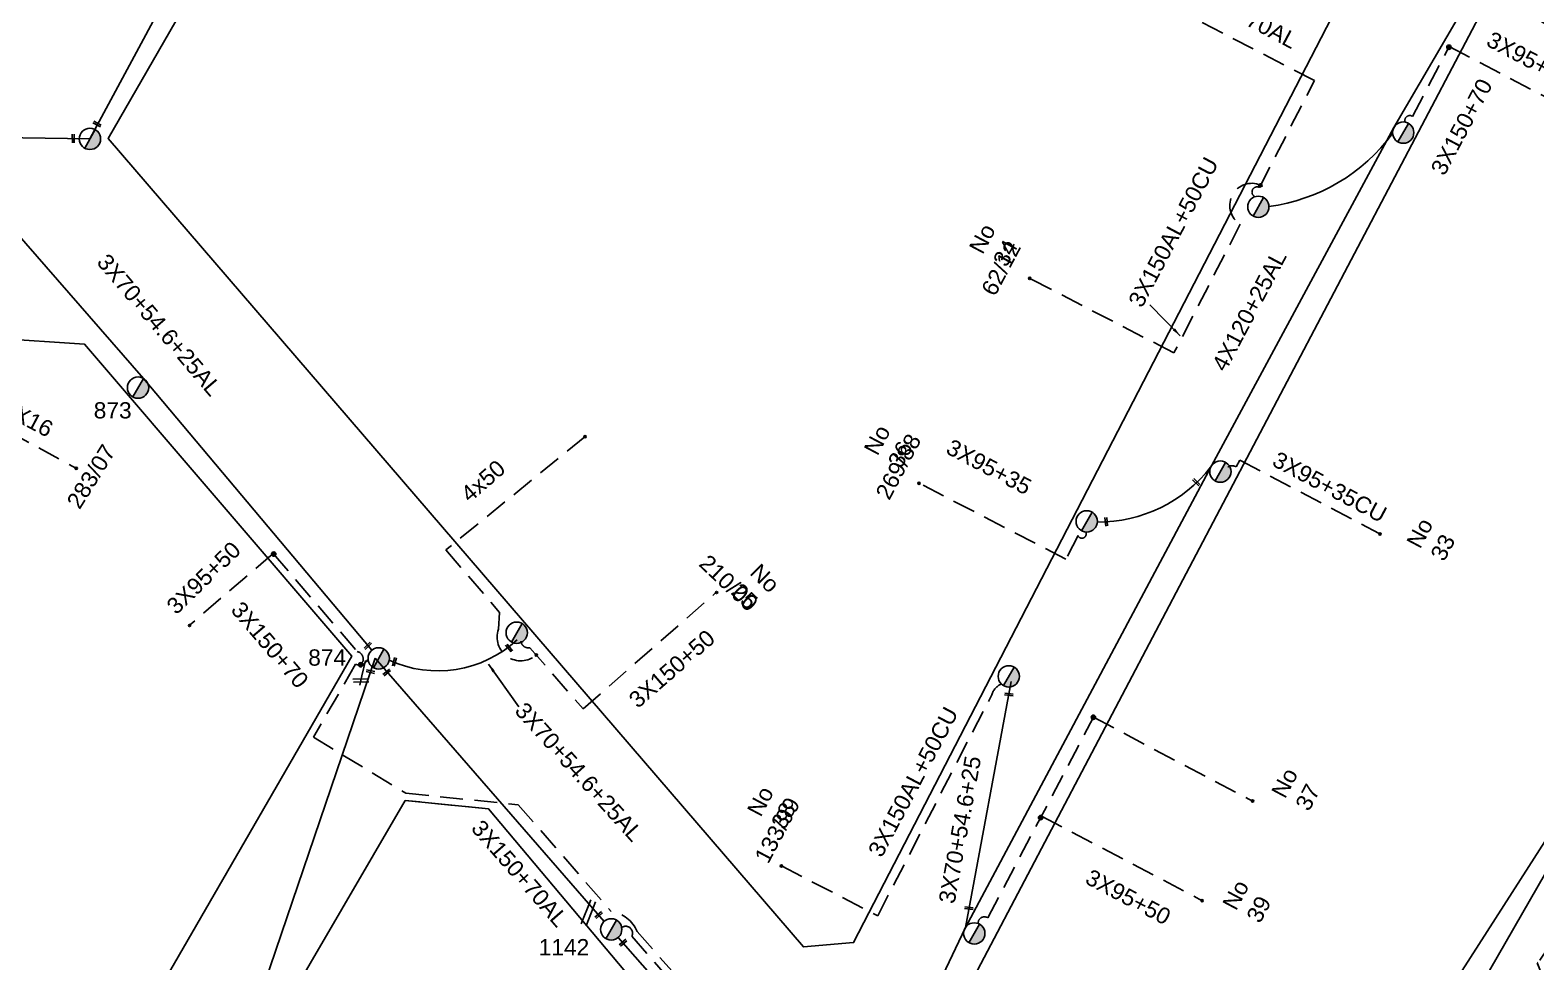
# Model space of a CAD drawing. Header units: millimetres. Extents: x 1421 to 13344, y 800 to 1949.
# Drawn here: x 11493.1 to 11659.7, y 1600.5 to 1703.5 of the extents above; entities that cross this region are included whole.
import ezdxf

# ---------------------------------------------------------------- set-up
doc = ezdxf.new("R2010")
doc.units = ezdxf.units.MM
doc.linetypes.add('DASHED', pattern=[19.05, 12.7, -6.35])
for name, color, linetype in [('Άγνωστα', 7, 'Continuous'), ('Εναέρια παροχή ΧΤ 4x16', 7, 'SYN_LINE'), ('Επιγραφές - Σχήματα', 7, 'Continuous'), ('Καλωδια Χ.Τ 3x95+35', 7, 'DASHED'), ('Καλωδια ΧΤ  3X95+50', 7, 'Continuous'), ('Καλώδια ΧΤ   3x150+50CU', 7, 'DASHED'), ('Καλώδια ΧΤ   3x150+70AL', 7, 'DASHED'), ('Καλώδια ΧΤ   3x150AL+50CU', 7, 'DASHED'), ('Μηχανική τομή', 7, 'Continuous'), ('Στύλος ΦΜ', 7, 'Continuous'), ('Στύλος ΦΜ @ 1', 7, 'Continuous'), ('Συνδέσεις', 7, 'Continuous'), ('Συνεστραμμένα ΧΤ   3x70+54.6+25 AL', 7, 'SYN_LINE'), ('Συνεστραμμένα ΧΤ   4x120+25 AL', 7, 'SYN_LINE'), ('Τομή', 7, 'Continuous'), ('Υπόβαθρο ΔΕΗ', 7, 'Continuous'), ('Υπόγεια καλώδια Παροχών ΧΤ   4x16AL', 7, 'DASHED'), ('Υπόγεια καλώδια Παροχών ΧΤ   4x50AL', 7, 'DASHED')]:
    doc.layers.add(name, color=color, linetype=linetype)
doc.styles.get("Standard").update_dxf_attribs({"font": 'ARIAL.TTF'})
doc.linetypes.add('SYN_LINE', pattern='A,0.5,-0.0001,["/\\/\\/\\/",Standard,S=0.1,R=0,X=0,Y=-0.05],-0.25', length=0.7501)
doc.dimstyles.new('ISO-25', dxfattribs={"dimtxt": 2.5, "dimasz": 2.5, "dimexe": 1.25, "dimexo": 0.625, "dimtad": 1, "dimtxsty": 'Standard', "dimcen": 2.5, "dimadec": 0, "dimazin": 0, "dimtfac": 1, "dimtmove": 0, "dimatfit": 3, "dimfxl": 1, "dimarcsym": 0})

# ---------------------------------------------------------------- blocks, each defined once
blk = doc.blocks.new('ΥΠΑΡΧΩΝ ΤΣΙΜΕΝΤΕΝΙΟΣ ΣΤΥΛΟΣ')
at = {"layer": 'Στύλος ΦΜ'}
blk.add_hatch(color=7, dxfattribs=at).paths.add_polyline_path([(-1.29, -2.28, 0.574793), (2.62, 0, 0.268822), (1.3, 2.27)])
at = {"layer": 'Στύλος ΦΜ', "color": 7}
blk.add_line((-1.29, -2.28), (1.3, 2.27), dxfattribs=at)
blk.add_circle((0, 0), 2.62, dxfattribs=at)
at = {"layer": 'Στύλος ΦΜ', "flags": 4}
for tag, p in [('ΑΡΙΘΜΟΣ', (-4.68, 8.05)), ('ΤΥΠΟΣ', (-4.91, 3.03))]:
    blk.add_attdef(tag, p, '', height=4, dxfattribs=at)
blk = doc.blocks.new('ΜΗΧΑΝΙΚΗ ΤΟΜΗ')
at = {"layer": 'Μηχανική τομή', "ltscale": 40}
for p, q in [((-1.89, 0.78), (1.89, 0.78)), ((1.89, 0), (-1.89, 0))]:
    blk.add_line(p, q, dxfattribs=at)
blk = doc.blocks.new('_ΣΥΝΔΕΣΗ')
at = {"layer": 'Συνδέσεις', "linetype": 'SYN_LINE', "ltscale": 40}
blk.add_hatch(color=256, dxfattribs=at).paths.add_polyline_path([(0.5, -0.01, 1), (-0.5, -0.01, 1)])
at = {"layer": 'Συνδέσεις'}
blk.add_circle((0, -0.01), 0.5, dxfattribs=at)
blk = doc.blocks.new('TSONTA XT1')
at = {"ltscale": 40}
h = blk.add_hatch(color=256, dxfattribs=at)
h.dxf.hatch_style = 1
h.paths.add_polyline_path([(595.96, 2487.66), (597.07, 2488.77), (595.96, 2489.87), (594.85, 2488.77)])
blk.add_lwpolyline([(594.85, 2488.77), (595.96, 2489.87), (597.07, 2488.77), (595.96, 2487.66)], close=True, dxfattribs=at)
blk = doc.blocks.new('ΤΟΜΗ')
at = {"layer": 'Τομή', "ltscale": 40}
for p, q in [((-5.68, 0), (5.68, 0)), ((5.68, -2.33), (-5.68, -2.33))]:
    blk.add_line(p, q, dxfattribs=at)
blk = doc.blocks.new('τομή_')
at = {"layer": 'Επιγραφές - Σχήματα'}
for p, q in [((-1.29, -0.22), (0.13, 0.75)), ((-1.08, -0.46), (0.34, 0.51)), ((-0.66, 0.62), (-0.29, -0.37))]:
    blk.add_line(p, q, dxfattribs=at)

msp = doc.modelspace()

# ---------------------------------------------------------------- linework, layer by layer
at = {"layer": 'Καλωδια Χ.Τ 3x95+35', "color": 27, "linetype": 'DASHED', "ltscale": 0.2}
for points in [[(11625.6256, 1655.17002, -0.270676768), (11626.54043, 1655.18921), (11626.9288, 1655.92756), (11642.35203, 1647.81519)], [(11609.89419, 1647.98072, -1.049073113), (11609.04428, 1647.58423), (11607.70113, 1644.98453), (11591.26165, 1653.47806)]]:
    msp.add_lwpolyline(points, format="xyb", dxfattribs=at)
at = {"layer": 'Καλωδια ΧΤ  3X95+50', "color": 27, "linetype": 'DASHED', "ltscale": 0.2}
for points in [[(11650.11335, 1701.67715), (11663.79562, 1694.48049)], [(11610.74168, 1627.49739), (11628.34919, 1618.23612)], [(11604.99436, 1616.57059), (11622.77591, 1607.21778)]]:
    msp.add_lwpolyline(points, dxfattribs=at)
at = {"layer": 'Καλωδια ΧΤ  3X95+50', "color": 2, "linetype": 'DASHED', "ltscale": 0.2}
msp.add_lwpolyline([(11520.02806, 1645.6127), (11510.74877, 1637.65967)], dxfattribs=at)
at = {"layer": 'Καλώδια ΧΤ   3x150+50CU', "color": 27, "linetype": 'DASHED', "ltscale": 0.2}
for points in [[(11629.02475, 1686.4191, 0.884815953), (11626.99657, 1682.00173), (11619.65239, 1667.78684), (11603.70993, 1676.02358)], [(11576.23578, 1611.05961), (11586.89098, 1605.55455), (11599.51638, 1629.99138, -0.221332798), (11600.56312, 1631.18325)]]:
    msp.add_lwpolyline(points, format="xyb", dxfattribs=at)
at = {"layer": 'Καλώδια ΧΤ   3x150+50CU', "linetype": 'DASHED', "ltscale": 0.2}
for points in [[(11529.83901, 1632.06681), (11530.22697, 1633.7727)], [(11543.84455, 1617.36521), (11534.61935, 1618.31164)]]:
    msp.add_lwpolyline(points, dxfattribs=at)
at = {"layer": 'Καλώδια ΧΤ   3x150+50CU', "color": 30, "linetype": 'DASHED', "ltscale": 0.2}
msp.add_lwpolyline([(11558.5716, 1604.25548, -0.781356455), (11559.68892, 1603.28322), (11576.02604, 1584.69119), (11554.65849, 1544.30519), (11540.0499, 1552.03434)], format="xyb", dxfattribs=at)
at = {"layer": 'Καλώδια ΧΤ   3x150+70AL', "color": 27, "linetype": 'DASHED', "ltscale": 0.2}
for points in [[(11628.62656, 1685.05538, -1.022327379), (11629.10358, 1686.07991), (11635.20569, 1697.89073), (11616.36502, 1707.62485)], [(11645.24811, 1693.28748, -0.761491113), (11646.03839, 1693.92984), (11650.11335, 1701.67715)], [(11597.99819, 1604.69035, -0.620787473), (11599.07538, 1605.31745), (11610.74168, 1627.49739)]]:
    msp.add_lwpolyline(points, format="xyb", dxfattribs=at)
at = {"layer": 'Καλώδια ΧΤ   3x150+70AL', "color": 2, "linetype": 'DASHED', "ltscale": 0.2}
for points in [[(11520.02806, 1645.6127), (11529.32947, 1634.76016, -0.602519098), (11529.71324, 1633.31353)], [(11530.52025, 1633.94005, -0.397175627), (11529.14241, 1633.36849), (11524.47142, 1625.2924), (11534.70099, 1619.10746), (11547.11663, 1617.83372), (11557.41173, 1606.02013, -0.267899248), (11560.28987, 1603.81129), (11576.62699, 1585.21926), (11583.81877, 1577.03484, -0.680371194), (11588.21889, 1570.9894)]]:
    msp.add_lwpolyline(points, format="xyb", dxfattribs=at)
at = {"layer": 'Καλώδια ΧΤ   3x150AL+50CU', "color": 5, "linetype": 'DASHED', "ltscale": 0.2}
msp.add_lwpolyline([(11547.42328, 1635.92251, 0.432640331), (11548.4299, 1635.17849), (11554.31093, 1628.41898), (11569.03992, 1641.32117)], format="xyb", dxfattribs=at)
at = {"layer": 'Συνεστραμμένα ΧΤ   3x70+54.6+25 AL', "color": 151, "linetype": 'SYN_LINE', "ltscale": 20}
for points in [[(11550.99043, 1780.53645), (11540.41855, 1763.49814), (11528.8324, 1744.02219), (11512.43143, 1715.03774), (11499.76086, 1691.44596), (11482.38181, 1691.72597)], [(11652.10265, 1500.02869), (11634.80584, 1517.83806), (11609.1268, 1544.76006), (11643.11426, 1568.29555), (11651.17762, 1593.59785), (11669.4262, 1625.348), (11669.8371, 1625.44057)]]:
    msp.add_lwpolyline(points, dxfattribs=at)
at = {"layer": 'Συνεστραμμένα ΧΤ   3x70+54.6+25 AL', "color": 5, "linetype": 'SYN_LINE', "ltscale": 20}
msp.add_lwpolyline([(11483.11367, 1690.80628), (11505.66704, 1664.96384), (11530.93829, 1634.90646)], dxfattribs=at)
at = {"layer": 'Συνεστραμμένα ΧΤ   3x70+54.6+25 AL', "color": 85, "ltscale": 20}
for points in [[(11472.70545, 1516.07028), (11496.44226, 1557.94964), (11518.48607, 1596.31369), (11531.29722, 1634.01613)], [(11556.64051, 1604.93478), (11556.64051, 1604.93478), (11531.29722, 1634.01613)]]:
    msp.add_lwpolyline(points, dxfattribs=at)
at = {"layer": 'Συνεστραμμένα ΧΤ   3x70+54.6+25 AL', "color": 27, "linetype": 'SYN_LINE', "ltscale": 20}
msp.add_lwpolyline([(11601.63827, 1631.4647), (11596.58355, 1604.24251)], dxfattribs=at)
at = {"layer": 'Συνεστραμμένα ΧΤ   3x70+54.6+25 AL', "color": 30, "linetype": 'SYN_LINE', "ltscale": 20}
msp.add_lwpolyline([(11558.19517, 1603.1652), (11583.48221, 1574.38794)], dxfattribs=at)
at = {"layer": 'Συνεστραμμένα ΧΤ   3x70+54.6+25 AL', "color": 27, "linetype": 'SYN_LINE', "ltscale": 15}
for centre, radius, start, end in [((11627.50519, 1704.05522), 20.26419, 277.5460026, 323.6974431), ((11611.25509, 1664.92199), 15.83946, 269.7523507, 321.8803209)]:
    msp.add_arc(centre, radius, start, end, dxfattribs=at)
at = {"layer": 'Συνεστραμμένα ΧΤ   3x70+54.6+25 AL', "color": 5, "linetype": 'SYN_LINE', "ltscale": 20}
msp.add_arc((11538.24946, 1645.49036), 12.8594, 245.2151664, 312.868405, dxfattribs=at)
at = {"layer": 'Συνεστραμμένα ΧΤ   4x120+25 AL', "color": 27, "linetype": 'SYN_LINE', "ltscale": 20}
msp.add_lwpolyline([(11584.35269, 1574.69028), (11588.59468, 1587.44099), (11596.58355, 1604.24251), (11623.79111, 1655.28443), (11643.97764, 1692.69796), (11658.4871, 1717.58979)], dxfattribs=at)
at = {"layer": 'Υπόβαθρο ΔΕΗ'}
for points in [[(11547.72904, 1771.2179), (11616.01779, 1728.76398), (11616.01779, 1728.76398), (11641.57082, 1713.56761), (11584.23149, 1602.58563), (11578.66687, 1602.11628), (11501.76206, 1691.4718), (11547.72904, 1771.2179)], [(11615.60675, 1558.54708), (11625.37707, 1558.75697), (11658.91534, 1610.99287), (11702.1167, 1678.48062), (11654.87384, 1707.80523), (11591.58457, 1587.47978), (11615.60675, 1558.54708)], [(11425.04786, 1557.29433), (11489.11775, 1669.4188), (11499.15927, 1668.7323), (11528.72204, 1634.23955), (11485.48449, 1559.4824), (11465.30686, 1523.81991), (11425.04786, 1557.29433)], [(11534.61935, 1618.31164), (11543.84455, 1617.36521), (11573.3853, 1582.26599), (11518.40542, 1478.35059), (11499.18915, 1495.30987), (11511.47248, 1518.4277), (11500.73295, 1524.13932), (11489.38936, 1502.96154), (11474.7828, 1515.74748), (11534.61935, 1618.31164)]]:
    msp.add_lwpolyline(points, dxfattribs=at)
at = {"layer": 'Υπόγεια καλώδια Παροχών ΧΤ   4x16AL', "color": 85, "linetype": 'DASHED', "ltscale": 0.2}
msp.add_lwpolyline([(11484.06721, 1662.75238), (11498.21636, 1655.04577)], dxfattribs=at)
at = {"layer": 'Υπόγεια καλώδια Παροχών ΧΤ   4x50AL', "color": 5, "linetype": 'DASHED', "ltscale": 0.2}
msp.add_lwpolyline([(11554.51219, 1658.51996), (11539.13472, 1645.99304), (11545.07716, 1639.09909), (11544.95842, 1637.23106, 0.774219683), (11549.12389, 1634.38084, 0.513545396)], format="xyb", dxfattribs=at)

# ---------------------------------------------------------------- block references
at = {"layer": 'Επιγραφές - Σχήματα', "rotation": 326.8531196665406}
msp.add_blockref('τομή_', (11530.05159, 1631.18183), dxfattribs=at)
at = {"layer": 'Μηχανική τομή'}
for p, xscale, yscale, zscale, rotation in [((11500.50164, 1693.01332), 0.2500000000002005, 0.2500000000002005, 0.2500000000002005, 331.5446991727721), ((11497.81831, 1691.47726), 0.2500000000002005, 0.2500000000002005, 0.2500000000002005, 271.0473935975166), ((11622.05652, 1653.41287), 0.2500000000001926, 0.2500000000001926, 0.2500000000001926, 315.682548902675), ((11612.06658, 1649.10362), 0.2500000000001926, 0.2500000000001926, 0.2500000000001926, 274.5518553735486), ((11530.55423, 1635.34118), 0.249999999999919, 0.249999999999919, 0.249999999999919, 44.83343942165225), ((11546.03632, 1635.08722), 0.249999999999919, 0.249999999999919, 0.249999999999919, 309.1386849044329), ((11533.3435, 1633.64412), 0.249999999999919, 0.249999999999919, 0.249999999999919, 255.2830443719102), ((11530.7667, 1632.45486), 0.249999999999919, 0.249999999999919, 0.249999999999919, 347.2939313708334), ((11532.6511, 1632.37619), 0.249999999999919, 0.249999999999919, 0.249999999999919, 40.56615340063241), ((11601.38813, 1629.90945), 0.2500000000001926, 0.2500000000001926, 0.2500000000001926, 353.2363116465848), ((11556.09734, 1605.55807), 0.249999999999919, 0.249999999999919, 0.249999999999919, 40.56615340063241), ((11596.96573, 1606.30072), 0.2500000000001926, 0.2500000000001926, 0.2500000000001926, 353.2363116465848), ((11558.78749, 1602.49112), 0.249999999999919, 0.249999999999919, 0.249999999999919, 40.56615340063241)]:
    msp.add_blockref('ΜΗΧΑΝΙΚΗ ΤΟΜΗ', p, dxfattribs=dict(at, xscale=xscale, yscale=yscale, zscale=zscale, rotation=rotation))
at = {"layer": 'Στύλος ΦΜ @ 1', "ltscale": 40, "xscale": 0.4499999999998181, "yscale": 0.4499999999998181, "zscale": 0.4499999999998181}
for p in [(11499.75859, 1691.44725), (11645.01146, 1692.13373), (11628.98899, 1683.93476), (11624.7907, 1654.66156), (11610.01094, 1649.15269), (11546.96978, 1636.84171), (11601.39184, 1632.02012), (11597.56694, 1603.59438)]:
    msp.add_blockref('ΥΠΑΡΧΩΝ ΤΣΙΜΕΝΤΕΝΙΟΣ ΣΤΥΛΟΣ', p, dxfattribs=at)
at = {"layer": 'Στύλος ΦΜ @ 1', "ltscale": 40}
ref = msp.add_blockref('ΥΠΑΡΧΩΝ ΤΣΙΜΕΝΤΕΝΙΟΣ ΣΤΥΛΟΣ', (11505.08148, 1663.94195), dxfattribs=dict(at, xscale=0.4499999999998181, yscale=0.4499999999998181, zscale=0.4499999999998181))
ref.add_attrib('ΤΥΠΟΣ', '873', (11500.17779, 1660.53401), dxfattribs={"layer": 'Στύλος ΦΜ', "height": 1.8, "flags": 4})
ref = msp.add_blockref('ΥΠΑΡΧΩΝ ΤΣΙΜΕΝΤΕΝΙΟΣ ΣΤΥΛΟΣ', (11531.69623, 1634.00498), dxfattribs=dict(at, xscale=0.4499999999998181, yscale=0.4499999999998181, zscale=0.4499999999998181))
ref.add_attrib('ΤΥΠΟΣ', '874', (11523.90389, 1633.20349), dxfattribs={"layer": 'Στύλος ΦΜ', "height": 1.8, "flags": 4})
ref = msp.add_blockref('ΥΠΑΡΧΩΝ ΤΣΙΜΕΝΤΕΝΙΟΣ ΣΤΥΛΟΣ', (11557.4127, 1604.04547), dxfattribs=dict(at, xscale=0.4499999999998181, yscale=0.4499999999998181, zscale=0.4499999999998181))
ref.add_attrib('ΤΥΠΟΣ', '1142', (11549.39391, 1601.17617), dxfattribs={"layer": 'Στύλος ΦΜ', "height": 1.8, "flags": 4})
at = {"layer": 'Συνδέσεις'}
for p, xscale, yscale, zscale in [((11650.06737, 1701.58972), 0.4777242751394019, 0.4777242751394019, 0.4777242751394019), ((11603.70993, 1676.02358), 0.25, 0.25, 0.25), ((11554.52955, 1658.517), 0.25, 0.25, 0.25), ((11498.24369, 1655.03362), 0.25, 0.25, 0.25), ((11591.45744, 1653.37691), 0.25, 0.25, 0.25), ((11642.4343, 1647.76109), 0.25, 0.25, 0.25), ((11520.08284, 1645.54879), 0.4777242751394019, 0.4777242751394019, 0.4777242751394019), ((11569.06764, 1641.29362), 0.25, 0.25, 0.25), ((11510.7761, 1637.64752), 0.25, 0.25, 0.25), ((11549.12309, 1634.38141), 0.25, 0.25, 0.25), ((11529.71324, 1633.31353), 0.4777242751394019, 0.4777242751394019, 0.4777242751394019), ((11610.74168, 1627.49739), 0.4777242751394019, 0.4777242751394019, 0.4777242751394019), ((11628.34919, 1618.23612), 0.25, 0.25, 0.25), ((11604.90853, 1616.40742), 0.4777242751394019, 0.4777242751394019, 0.4777242751394019), ((11576.23578, 1611.05961), 0.25, 0.25, 0.25), ((11622.77591, 1607.21778), 0.25, 0.25, 0.25)]:
    msp.add_blockref('_ΣΥΝΔΕΣΗ', p, dxfattribs=dict(at, xscale=xscale, yscale=yscale, zscale=zscale))
at = {"layer": 'Συνδέσεις', "xscale": 0.2, "yscale": 0.2, "zscale": 0.2, "rotation": 333.2349597445087}
msp.add_blockref('TSONTA XT1', (11298.64644, 1295.57115), dxfattribs=at)
at = {"layer": 'Τομή', "xscale": 0.2499999999998873, "yscale": 0.2499999999998873, "zscale": 0.2499999999998873, "rotation": 248.1909067709115}
msp.add_blockref('ΤΟΜΗ', (11555.16088, 1605.76114), dxfattribs=at)

# ---------------------------------------------------------------- texts
at = {"layer": 'Άγνωστα', "color": 7, "char_height": 1.8, "attachment_point": 1}
for s, insert, rotation in [('3X150+70AL', (11620.60419, 1709.76904), 332.0897021), ('3X95+50', (11654.90853, 1703.41841), 332.0897021), ('3X70+54.6+25AL', (11501.78678, 1678.92493), 310.3503191), ('283/07', (11497.08473, 1651.33391), 58.0332424), ('3X95+35', (11595.14735, 1658.34798), 332.0897021), ('4x50', (11540.58205, 1652.52407), 40.9640306), ('3X95+35CU', (11631.22659, 1656.97853), 332.0897021), ('3X95+50', (11508.06102, 1640.04847), 44.0371673), ('210/00', (11568.23548, 1645.64357), 316.5982327), ('3X150+70', (11516.61787, 1640.48337), 310.3503191), ('3X150+50', (11559.17469, 1629.76357), 40.9640306), ('3X70+54.6+25', (11593.60804, 1607.11895), 79.6567975), ('3X95+50', (11610.5451, 1610.7983), 332.0897021), ('3X70+54.6+25', (11658.21352, 1598.03646), 55.5666888)]:
    msp.add_mtext_dynamic_manual_height_columns(s, width=1.8, gutter_width=12.5, heights=[0.04535], dxfattribs=dict(at, insert=insert, rotation=rotation))
at = {"layer": 'Άγνωστα', "color": 7}
note = msp.add_mtext_dynamic_manual_height_columns('Nο ', width=1.8, gutter_width=1.6999, heights=[0.04535, 0], dxfattribs=dict(at, insert=(11571.39303, 1647.09355), char_height=1.8, attachment_point=1, rotation=315.6296931))
for column, words in zip(note.columns.linked_columns, ['25']):
    column.text = words
at = {"layer": 'Εναέρια παροχή ΧΤ 4x16', "color": 7, "insert": (11490.70741, 1662.72727), "char_height": 1.8, "attachment_point": 1, "rotation": 332.0897021}
msp.add_mtext_dynamic_manual_height_columns('4X16', width=1.8, gutter_width=12.5, heights=[0.04535], dxfattribs=at)
at = {"layer": 'Καλώδια ΧΤ   3x150+70AL', "color": 7, "insert": (11543.17526, 1616.33653), "char_height": 1.8, "attachment_point": 1, "rotation": 311.0491407}
msp.add_mtext_dynamic_manual_height_columns('3X150+70AL', width=1.8, gutter_width=12.5, heights=[0.04535], dxfattribs=at)
at = {"layer": 'Καλώδια ΧΤ   3x150AL+50CU', "color": 7, "char_height": 1.8, "attachment_point": 1, "rotation": 62.0972038}
for s, gutter_width, insert in [('3X150+70', 12.5, (11647.9711, 1688.10528)), ('3X150AL+50CU', 12.5, (11614.52222, 1673.50526)), ('62/12', 1.63271, (11598.26479, 1674.77473)), ('4X120+25AL', 12.5, (11623.75808, 1666.43095)), ('269/88', 1.63271, (11586.57549, 1652.24108)), ('3X150AL+50CU', 12.5, (11585.73714, 1612.72272)), ('133/99', 1.68067, (11573.18122, 1612.03953))]:
    msp.add_mtext_dynamic_manual_height_columns(s, width=1.8, gutter_width=gutter_width, heights=[0.04535], dxfattribs=dict(at, insert=insert))
at = {"layer": 'Καλώδια ΧΤ   3x150AL+50CU', "color": 7}
note = msp.add_mtext_dynamic_manual_height_columns('No ', width=1.8, gutter_width=1.63271, heights=[0.04535, 0], dxfattribs=dict(at, insert=(11595.29538, 1676.38199), char_height=1.8, attachment_point=1, rotation=62.0972038))
for column, words in zip(note.columns.linked_columns, ['34']):
    column.text = words
note = msp.add_mtext_dynamic_manual_height_columns('No ', width=1.8, gutter_width=1.63271, heights=[0.04535, 0], dxfattribs=dict(at, insert=(11583.66516, 1654.1275), char_height=1.8, attachment_point=1, rotation=62.0972038))
for column, words in zip(note.columns.linked_columns, ['36']):
    column.text = words
note = msp.add_mtext_dynamic_manual_height_columns('No ', width=1.8, gutter_width=1.63271, heights=[0.04535, 0], dxfattribs=dict(at, insert=(11643.68317, 1643.83064), char_height=1.8, attachment_point=1, rotation=62.0972038))
for column, words in zip(note.columns.linked_columns, ['33']):
    column.text = words
note = msp.add_mtext_dynamic_manual_height_columns('No ', width=1.8, gutter_width=1.50917, heights=[0.04535, 0], dxfattribs=dict(at, insert=(11628.79408, 1616.3242), char_height=1.8, attachment_point=1, rotation=62.0972038))
for column, words in zip(note.columns.linked_columns, ['37']):
    column.text = words
note = msp.add_mtext_dynamic_manual_height_columns('No ', width=1.8, gutter_width=1.68067, heights=[0.04535, 0], dxfattribs=dict(at, insert=(11570.72887, 1614.14002), char_height=1.8, attachment_point=1, rotation=62.0972038))
for column, words in zip(note.columns.linked_columns, ['38']):
    column.text = words
note = msp.add_mtext_dynamic_manual_height_columns('No ', width=1.8, gutter_width=1.8179, heights=[0.04535, 0], dxfattribs=dict(at, insert=(11623.23949, 1603.66501), char_height=1.8, attachment_point=1, rotation=62.0972038))
for column, words in zip(note.columns.linked_columns, ['39']):
    column.text = words
at = {"layer": 'Συνεστραμμένα ΧΤ   3x70+54.6+25 AL', "color": 7, "insert": (11547.97349, 1629.33945), "char_height": 1.8, "attachment_point": 1, "rotation": 312.012385}
msp.add_mtext_dynamic_manual_height_columns('3X70+54.6+25AL', width=1.8, gutter_width=12.5, heights=[0.04535], dxfattribs=at)

# ---------------------------------------------------------------- leaders
at = {"layer": 'Επιγραφές - Σχήματα', "ltscale": 40}
for points in [[(11620.35561, 1669.67363), (11617.00449, 1673.09276)], [(11543.83827, 1633.38464), (11547.18099, 1628.6347)]]:
    msp.add_leader(points, dimstyle='ISO-25', override={"dimasz": 1, "dimtad": 0}, dxfattribs=at)

doc.saveas('drawing.dxf')
